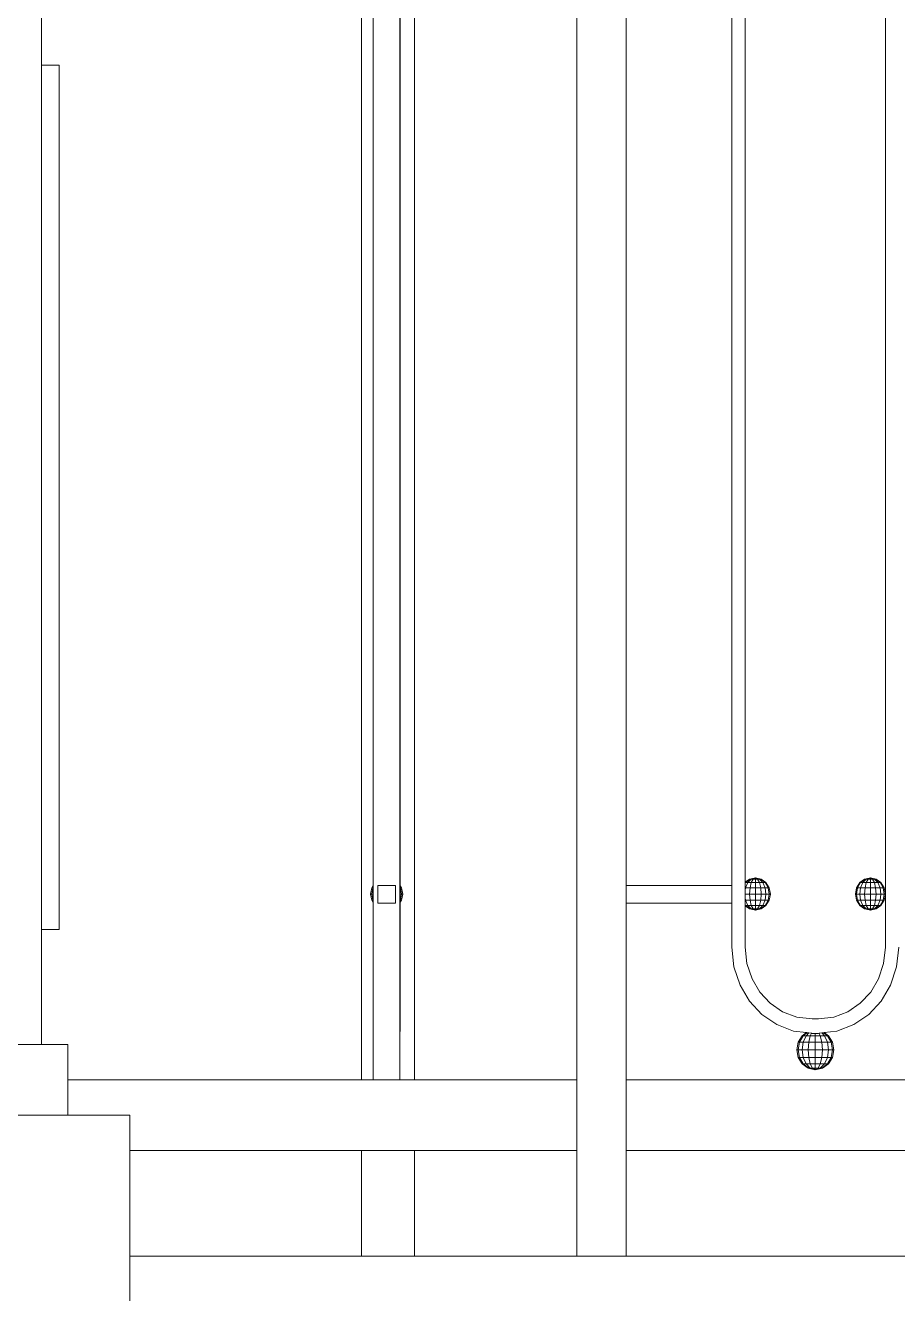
# Model space of a CAD drawing. Header units: millimetres. Extents: x 1832547 to 2001569, y -558009 to -417808.
# Drawn here: x 1887762 to 1888257, y -523595 to -522876 of the extents above; entities that cross this region are included whole.
import ezdxf
from ezdxf.xclip import XClip

# ---------------------------------------------------------------- set-up
doc = ezdxf.new("R2010")
doc.units = ezdxf.units.MM
doc.header["$MEASUREMENT"] = 0
doc.header["$XCLIPFRAME"] = 0
for name, color, linetype, lineweight in [('CA . CỬA', 251, 'CONTINUOUS', 5), ('CA. HATCH', 250, 'CONTINUOUS', 9), ('CA. TUONG', 30, 'CONTINUOUS', 30), ('CA.dim 08', 8, 'CONTINUOUS', 13), ('CA.thay 145', 145, 'CONTINUOUS', 18), ('CA_manh 08', 8, 'CONTINUOUS', 9)]:
    doc.layers.add(name, color=color, linetype=linetype, lineweight=lineweight)

# ---------------------------------------------------------------- blocks, each defined once
blk = doc.blocks.new('f34t43')
at = {"layer": 'CA.thay 145'}
for p, q in [((1919864.85, -524817.65), (1919864.85, -524752.65)), ((1919874.85, -524817.65), (1919864.85, -524817.65)), ((1919864.85, -525307.48), (1919864.85, -524817.65)), ((1919874.85, -524817.65), (1919874.85, -525307.48)), ((1919864.85, -525372.65), (1919864.85, -525307.48)), ((1919874.85, -525307.48), (1919864.85, -525307.48)), ((1919554.85, -525372.65), (1919864.85, -525372.65)), ((1919879.85, -525372.65), (1919864.85, -525372.65)), ((1919879.85, -525412.65), (1919879.85, -525372.65)), ((1919544.85, -525412.65), (1919879.85, -525412.65)), ((1919914.85, -525412.65), (1919879.85, -525412.65)), ((1919914.85, -525562.65), (1919914.85, -525412.65))]:
    blk.add_line(p, q, dxfattribs=at)
blk = doc.blocks.new('\xad54t54')
at = {"layer": 'CA. HATCH'}
h = blk.add_hatch(dxfattribs=at)
h.set_pattern_fill('MUDST', color=256, scale=200, angle=45, double=1)
h.paths.add_polyline_path([(1846347.29, -516420.52), (1845934.23, -516420.52), (1845934.23, -516772.52), (1846347.29, -516772.52)])
h.paths.add_polyline_path([(1846347.29, -516920.52), (1845934.23, -516920.52), (1845934.23, -519042.52), (1846347.29, -519042.52)])
h.paths.add_polyline_path([(1843572.92, -516420.52), (1843985.98, -516420.52), (1843985.98, -516772.52), (1843572.92, -516772.52)])
h.paths.add_polyline_path([(1843572.92, -516920.52), (1843985.98, -516920.52), (1843985.98, -519052.52), (1843572.92, -519052.52)])
at = {"layer": 'CA . CỬA'}
blk.add_lwpolyline([(1844059.98, -519126.52), (1844059.98, -516346.52), (1845860.23, -516346.52), (1845860.23, -519126.52)], dxfattribs=at)
at = {"layer": 'CA.dim 08'}
for points in [[(1843565.92, -516913.52), (1843992.98, -516913.52), (1843992.98, -519059.52), (1843565.92, -519059.52)], [(1843572.92, -516920.52), (1843985.98, -516920.52), (1843985.98, -519052.52), (1843572.92, -519052.52)]]:
    blk.add_lwpolyline(points, close=True, dxfattribs=at)
at = {"layer": 'CA.thay 145'}
for points in [[(1843498.92, -516346.52), (1844059.98, -516346.52), (1844059.98, -519126.52), (1843498.92, -519126.52)], [(1844119.98, -519126.52), (1844119.98, -516846.52), (1845800.23, -516846.52), (1845800.23, -519126.52), (1845860.23, -519126.52), (1845860.23, -516346.52), (1844059.98, -516346.52), (1844059.98, -519126.52)], [(1843498.92, -516846.52), (1844059.98, -516846.52), (1844059.98, -519126.52), (1843498.92, -519126.52)], [(1843558.92, -516906.52), (1843999.98, -516906.52), (1843999.98, -519066.52), (1843558.92, -519066.52)]]:
    blk.add_lwpolyline(points, close=True, dxfattribs=at)

msp = doc.modelspace()

# ---------------------------------------------------------------- linework, layer by layer
at = {"layer": 'CA_manh 08'}
for p, q in [((1887953.1, -522740.22), (1887953.1, -523473.58)), ((1887983.1, -522740.22), (1887983.1, -523473.58)), ((1888075.15, -522740.22), (1888075.15, -523473.58)), ((1887959.69, -522849.91), (1887959.69, -523363.51)), ((1887974.69, -523363.28), (1887974.69, -522850.15)), ((1887974.93, -523363.64), (1887974.93, -522849.79)), ((1888103.08, -523363.42), (1888103.08, -522850.38)), ((1888163.04, -522850.38), (1888163.04, -523363.42)), ((1888170.61, -523361.66), (1888170.61, -522851.77)), ((1888250.06, -522852.13), (1888250.06, -523368.31)), ((1888170.61, -523361.66), (1888173.11, -523359.86)), ((1888170.8, -523361.85), (1888173.35, -523359.86)), ((1888172.11, -523361.85), (1888174.06, -523359.86)), ((1888173.11, -523359.86), (1888176.36, -523359.17)), ((1888173.35, -523359.86), (1888173.11, -523359.86)), ((1888173.35, -523359.86), (1888176.36, -523359.17)), ((1888174.06, -523359.86), (1888173.35, -523359.86)), ((1888174.06, -523359.86), (1888176.36, -523359.17)), ((1888175.12, -523359.86), (1888174.06, -523359.86)), ((1888174.06, -523361.85), (1888175.12, -523359.86)), ((1888175.12, -523359.86), (1888176.36, -523359.17)), ((1888176.36, -523359.86), (1888175.12, -523359.86)), ((1888176.36, -523359.17), (1888176.36, -523359.86)), ((1888179.62, -523359.86), (1888176.36, -523359.17)), ((1888179.37, -523359.86), (1888176.36, -523359.17)), ((1888178.67, -523359.86), (1888176.36, -523359.17)), ((1888177.61, -523359.86), (1888176.36, -523359.17)), ((1888177.61, -523359.86), (1888176.36, -523359.86)), ((1888176.36, -523359.86), (1888176.36, -523361.85)), ((1888178.67, -523359.86), (1888177.61, -523359.86)), ((1888178.67, -523361.85), (1888177.61, -523359.86)), ((1888179.37, -523359.86), (1888178.67, -523359.86)), ((1888180.62, -523361.85), (1888178.67, -523359.86)), ((1888179.37, -523359.86), (1888179.62, -523359.86)), ((1888181.92, -523361.85), (1888179.37, -523359.86)), ((1888182.38, -523361.85), (1888179.62, -523359.86)), ((1888235.53, -523361.85), (1888238.29, -523359.86)), ((1888235.99, -523361.85), (1888238.54, -523359.86)), ((1888237.29, -523361.85), (1888239.24, -523359.86)), ((1888238.29, -523359.86), (1888241.55, -523359.17)), ((1888238.54, -523359.86), (1888238.29, -523359.86)), ((1888238.54, -523359.86), (1888241.55, -523359.17)), ((1888239.24, -523359.86), (1888238.54, -523359.86)), ((1888239.24, -523359.86), (1888241.55, -523359.17)), ((1888240.3, -523359.86), (1888239.24, -523359.86)), ((1888239.24, -523361.85), (1888240.3, -523359.86)), ((1888240.3, -523359.86), (1888241.55, -523359.17)), ((1888241.55, -523359.86), (1888240.3, -523359.86)), ((1888241.55, -523359.17), (1888241.55, -523359.86)), ((1888244.81, -523359.86), (1888241.55, -523359.17)), ((1888244.56, -523359.86), (1888241.55, -523359.17)), ((1888243.85, -523359.86), (1888241.55, -523359.17)), ((1888242.79, -523359.86), (1888241.55, -523359.17)), ((1888242.79, -523359.86), (1888241.55, -523359.86)), ((1888241.55, -523359.86), (1888241.55, -523361.85)), ((1888243.85, -523359.86), (1888242.79, -523359.86)), ((1888243.85, -523361.85), (1888242.79, -523359.86)), ((1888244.56, -523359.86), (1888243.85, -523359.86)), ((1888245.8, -523361.85), (1888243.85, -523359.86)), ((1888244.56, -523359.86), (1888244.81, -523359.86)), ((1888247.11, -523361.85), (1888244.56, -523359.86)), ((1888247.57, -523361.85), (1888244.81, -523359.86)), ((1887958.13, -523368.31), (1887958.82, -523364.81)), ((1887958.82, -523368.31), (1887958.13, -523368.31)), ((1887958.82, -523371.81), (1887958.13, -523368.31)), ((1887958.82, -523364.81), (1887959.69, -523363.51)), ((1887959.46, -523364.81), (1887958.82, -523364.81)), ((1887958.82, -523368.31), (1887959.46, -523364.81)), ((1887959.69, -523368.31), (1887958.82, -523368.31)), ((1887959.46, -523371.81), (1887958.82, -523368.31)), ((1887959.46, -523364.81), (1887959.69, -523364.45)), ((1887959.69, -523364.81), (1887959.46, -523364.81)), ((1887959.69, -523363.51), (1887959.69, -523364.45)), ((1887959.69, -523364.45), (1887959.69, -523364.81)), ((1887959.69, -523364.81), (1887959.69, -523368.31)), ((1887959.69, -523368.31), (1887959.69, -523371.81)), ((1887962.23, -523363.42), (1887962.23, -523373.58)), ((1887972.23, -523363.42), (1887962.23, -523363.42)), ((1887972.23, -523373.58), (1887972.23, -523363.42)), ((1887974.69, -523363.28), (1887974.93, -523363.64)), ((1887974.69, -523364.19), (1887974.69, -523363.28)), ((1887974.93, -523364.58), (1887974.69, -523364.19)), ((1887974.69, -523364.81), (1887974.69, -523364.19)), ((1887974.93, -523364.81), (1887974.69, -523364.81)), ((1887974.69, -523368.31), (1887974.69, -523364.81)), ((1887974.93, -523368.31), (1887974.69, -523368.31)), ((1887974.69, -523371.81), (1887974.69, -523368.31)), ((1887974.93, -523363.64), (1887975.72, -523364.81)), ((1887974.93, -523364.58), (1887974.93, -523363.64)), ((1887975.07, -523364.81), (1887974.93, -523364.58)), ((1887974.93, -523364.81), (1887974.93, -523364.58)), ((1887975.07, -523364.81), (1887974.93, -523364.81)), ((1887974.93, -523368.31), (1887974.93, -523364.81)), ((1887975.72, -523368.31), (1887974.93, -523368.31)), ((1887974.93, -523371.81), (1887974.93, -523368.31)), ((1887975.72, -523364.81), (1887975.07, -523364.81)), ((1887975.72, -523368.31), (1887975.07, -523364.81)), ((1887975.07, -523371.81), (1887975.72, -523368.31)), ((1887975.72, -523364.81), (1887976.41, -523368.31)), ((1887976.41, -523368.31), (1887975.72, -523368.31)), ((1887976.41, -523368.31), (1887975.72, -523371.81)), ((1888103.08, -523373.58), (1888103.08, -523363.42)), ((1888103.08, -523363.42), (1888163.04, -523363.42)), ((1888163.04, -523363.42), (1888163.04, -523373.58)), ((1888170.61, -523361.85), (1888170.61, -523361.66)), ((1888170.8, -523361.85), (1888170.61, -523361.85)), ((1888170.61, -523362.18), (1888170.8, -523361.85)), ((1888170.61, -523362.18), (1888170.61, -523361.85)), ((1888170.61, -523364.81), (1888170.61, -523362.18)), ((1888170.8, -523364.81), (1888170.61, -523364.81)), ((1888170.61, -523366.29), (1888170.8, -523364.81)), ((1888170.61, -523366.29), (1888170.61, -523364.81)), ((1888170.61, -523368.31), (1888170.61, -523366.29)), ((1888173.11, -523368.31), (1888170.61, -523368.31)), ((1888170.61, -523370.34), (1888170.61, -523368.31)), ((1888172.11, -523361.85), (1888170.8, -523361.85)), ((1888170.8, -523364.81), (1888172.11, -523361.85)), ((1888173.35, -523364.81), (1888170.8, -523364.81)), ((1888174.06, -523361.85), (1888172.11, -523361.85)), ((1888173.11, -523368.31), (1888173.35, -523364.81)), ((1888176.36, -523368.31), (1888173.11, -523368.31)), ((1888173.35, -523371.81), (1888173.11, -523368.31)), ((1888173.35, -523364.81), (1888174.06, -523361.85)), ((1888176.36, -523364.81), (1888173.35, -523364.81)), ((1888176.36, -523361.85), (1888174.06, -523361.85)), ((1888178.67, -523361.85), (1888176.36, -523361.85)), ((1888176.36, -523361.85), (1888176.36, -523364.81)), ((1888179.37, -523364.81), (1888176.36, -523364.81)), ((1888176.36, -523364.81), (1888176.36, -523368.31)), ((1888179.62, -523368.31), (1888176.36, -523368.31)), ((1888176.36, -523368.31), (1888176.36, -523371.81)), ((1888180.62, -523361.85), (1888178.67, -523361.85)), ((1888179.37, -523364.81), (1888178.67, -523361.85)), ((1888181.92, -523364.81), (1888179.37, -523364.81)), ((1888179.62, -523368.31), (1888179.37, -523364.81)), ((1888179.37, -523371.81), (1888179.62, -523368.31)), ((1888182.38, -523368.31), (1888179.62, -523368.31)), ((1888181.92, -523361.85), (1888180.62, -523361.85)), ((1888181.92, -523364.81), (1888180.62, -523361.85)), ((1888182.38, -523361.85), (1888181.92, -523361.85)), ((1888183.63, -523364.81), (1888181.92, -523361.85)), ((1888183.63, -523364.81), (1888181.92, -523364.81)), ((1888182.38, -523368.31), (1888181.92, -523364.81)), ((1888181.92, -523371.81), (1888182.38, -523368.31)), ((1888184.23, -523364.81), (1888182.38, -523361.85)), ((1888184.23, -523368.31), (1888182.38, -523368.31)), ((1888184.23, -523364.81), (1888183.63, -523364.81)), ((1888184.23, -523368.31), (1888183.63, -523364.81)), ((1888183.63, -523371.81), (1888184.23, -523368.31)), ((1888184.88, -523368.31), (1888184.23, -523364.81)), ((1888184.88, -523368.31), (1888184.23, -523368.31)), ((1888184.23, -523371.81), (1888184.88, -523368.31)), ((1888233.04, -523368.31), (1888233.68, -523364.81)), ((1888233.68, -523368.31), (1888233.04, -523368.31)), ((1888233.68, -523371.81), (1888233.04, -523368.31)), ((1888233.68, -523364.81), (1888235.53, -523361.85)), ((1888234.28, -523364.81), (1888233.68, -523364.81)), ((1888233.68, -523368.31), (1888234.28, -523364.81)), ((1888235.53, -523368.31), (1888233.68, -523368.31)), ((1888234.28, -523371.81), (1888233.68, -523368.31)), ((1888234.28, -523364.81), (1888235.99, -523361.85)), ((1888235.99, -523364.81), (1888234.28, -523364.81)), ((1888235.99, -523361.85), (1888235.53, -523361.85)), ((1888235.53, -523368.31), (1888235.99, -523364.81)), ((1888238.29, -523368.31), (1888235.53, -523368.31)), ((1888235.99, -523371.81), (1888235.53, -523368.31)), ((1888237.29, -523361.85), (1888235.99, -523361.85)), ((1888235.99, -523364.81), (1888237.29, -523361.85)), ((1888238.54, -523364.81), (1888235.99, -523364.81)), ((1888239.24, -523361.85), (1888237.29, -523361.85)), ((1888238.29, -523368.31), (1888238.54, -523364.81)), ((1888241.55, -523368.31), (1888238.29, -523368.31)), ((1888238.54, -523371.81), (1888238.29, -523368.31)), ((1888238.54, -523364.81), (1888239.24, -523361.85)), ((1888241.55, -523364.81), (1888238.54, -523364.81)), ((1888241.55, -523361.85), (1888239.24, -523361.85)), ((1888243.85, -523361.85), (1888241.55, -523361.85)), ((1888241.55, -523361.85), (1888241.55, -523364.81)), ((1888244.56, -523364.81), (1888241.55, -523364.81)), ((1888241.55, -523364.81), (1888241.55, -523368.31)), ((1888244.81, -523368.31), (1888241.55, -523368.31)), ((1888241.55, -523368.31), (1888241.55, -523371.81)), ((1888245.8, -523361.85), (1888243.85, -523361.85)), ((1888244.56, -523364.81), (1888243.85, -523361.85)), ((1888247.11, -523364.81), (1888244.56, -523364.81)), ((1888244.81, -523368.31), (1888244.56, -523364.81)), ((1888244.56, -523371.81), (1888244.81, -523368.31)), ((1888247.57, -523368.31), (1888244.81, -523368.31)), ((1888247.11, -523361.85), (1888245.8, -523361.85)), ((1888247.11, -523364.81), (1888245.8, -523361.85)), ((1888247.57, -523361.85), (1888247.11, -523361.85)), ((1888248.81, -523364.81), (1888247.11, -523361.85)), ((1888248.81, -523364.81), (1888247.11, -523364.81)), ((1888247.57, -523368.31), (1888247.11, -523364.81)), ((1888247.11, -523371.81), (1888247.57, -523368.31)), ((1888249.41, -523364.81), (1888247.57, -523361.85)), ((1888249.41, -523368.31), (1888247.57, -523368.31)), ((1888249.41, -523364.81), (1888248.81, -523364.81)), ((1888249.41, -523368.31), (1888248.81, -523364.81)), ((1888248.81, -523371.81), (1888249.41, -523368.31)), ((1888250.06, -523368.31), (1888249.41, -523364.81)), ((1888250.06, -523368.31), (1888249.41, -523368.31)), ((1888249.41, -523371.81), (1888250.06, -523368.31)), ((1888250.06, -523368.31), (1888250.06, -523398.45)), ((1887959.46, -523371.81), (1887958.82, -523371.81)), ((1887959.69, -523373.11), (1887958.82, -523371.81)), ((1887959.69, -523371.81), (1887959.46, -523371.81)), ((1887959.69, -523372.18), (1887959.46, -523371.81)), ((1887959.69, -523371.81), (1887959.69, -523372.18)), ((1887959.69, -523372.18), (1887959.69, -523373.11)), ((1887959.69, -523373.11), (1887959.69, -523473.58)), ((1887962.23, -523373.58), (1887972.23, -523373.58)), ((1887974.93, -523371.81), (1887974.69, -523371.81)), ((1887974.69, -523372.43), (1887974.69, -523371.81)), ((1887974.69, -523372.43), (1887974.93, -523372.05)), ((1887974.69, -523373.35), (1887974.69, -523372.43)), ((1887974.93, -523372.99), (1887974.69, -523373.35)), ((1887974.69, -523398.45), (1887974.69, -523373.35)), ((1887975.07, -523371.81), (1887974.93, -523371.81)), ((1887975.72, -523371.81), (1887974.93, -523372.99)), ((1887974.93, -523372.05), (1887975.07, -523371.81)), ((1887974.93, -523372.05), (1887974.93, -523371.81)), ((1887974.93, -523372.99), (1887974.93, -523372.05)), ((1887974.93, -523398.45), (1887974.93, -523372.99)), ((1887975.72, -523371.81), (1887975.07, -523371.81)), ((1888163.04, -523373.58), (1888103.08, -523373.58)), ((1888103.08, -523473.58), (1888103.08, -523373.58)), ((1888163.04, -523373.58), (1888163.04, -523398.49)), ((1888170.8, -523371.81), (1888170.61, -523370.34)), ((1888170.61, -523371.81), (1888170.61, -523370.34)), ((1888170.8, -523371.81), (1888170.61, -523371.81)), ((1888170.61, -523374.44), (1888170.61, -523371.81)), ((1888170.8, -523374.78), (1888170.61, -523374.44)), ((1888170.61, -523374.78), (1888170.61, -523374.44)), ((1888170.8, -523374.78), (1888170.61, -523374.78)), ((1888170.61, -523374.97), (1888170.61, -523374.78)), ((1888173.11, -523376.76), (1888170.61, -523374.97)), ((1888170.61, -523398.45), (1888170.61, -523374.97)), ((1888173.35, -523371.81), (1888170.8, -523371.81)), ((1888172.11, -523374.78), (1888170.8, -523371.81)), ((1888172.11, -523374.78), (1888170.8, -523374.78)), ((1888173.35, -523376.76), (1888170.8, -523374.78)), ((1888174.06, -523374.78), (1888172.11, -523374.78)), ((1888174.06, -523376.76), (1888172.11, -523374.78)), ((1888176.36, -523371.81), (1888173.35, -523371.81)), ((1888174.06, -523374.78), (1888173.35, -523371.81)), ((1888176.36, -523374.78), (1888174.06, -523374.78)), ((1888175.12, -523376.76), (1888174.06, -523374.78)), ((1888179.37, -523371.81), (1888176.36, -523371.81)), ((1888176.36, -523371.81), (1888176.36, -523374.78)), ((1888178.67, -523374.78), (1888176.36, -523374.78)), ((1888176.36, -523374.78), (1888176.36, -523376.76)), ((1888177.61, -523376.76), (1888178.67, -523374.78)), ((1888178.67, -523374.78), (1888179.37, -523371.81)), ((1888180.62, -523374.78), (1888178.67, -523374.78)), ((1888178.67, -523376.76), (1888180.62, -523374.78)), ((1888181.92, -523371.81), (1888179.37, -523371.81)), ((1888179.37, -523376.76), (1888181.92, -523374.78)), ((1888179.62, -523376.76), (1888182.38, -523374.78)), ((1888180.62, -523374.78), (1888181.92, -523371.81)), ((1888181.92, -523374.78), (1888180.62, -523374.78)), ((1888183.63, -523371.81), (1888181.92, -523371.81)), ((1888181.92, -523374.78), (1888183.63, -523371.81)), ((1888181.92, -523374.78), (1888182.38, -523374.78)), ((1888182.38, -523374.78), (1888184.23, -523371.81)), ((1888184.23, -523371.81), (1888183.63, -523371.81)), ((1888234.28, -523371.81), (1888233.68, -523371.81)), ((1888235.53, -523374.78), (1888233.68, -523371.81)), ((1888235.99, -523371.81), (1888234.28, -523371.81)), ((1888235.99, -523374.78), (1888234.28, -523371.81)), ((1888235.99, -523374.78), (1888235.53, -523374.78)), ((1888238.29, -523376.76), (1888235.53, -523374.78)), ((1888238.54, -523371.81), (1888235.99, -523371.81)), ((1888237.29, -523374.78), (1888235.99, -523371.81)), ((1888237.29, -523374.78), (1888235.99, -523374.78)), ((1888238.54, -523376.76), (1888235.99, -523374.78)), ((1888239.24, -523374.78), (1888237.29, -523374.78)), ((1888239.24, -523376.76), (1888237.29, -523374.78)), ((1888241.55, -523371.81), (1888238.54, -523371.81)), ((1888239.24, -523374.78), (1888238.54, -523371.81)), ((1888241.55, -523374.78), (1888239.24, -523374.78)), ((1888240.3, -523376.76), (1888239.24, -523374.78)), ((1888244.56, -523371.81), (1888241.55, -523371.81)), ((1888241.55, -523371.81), (1888241.55, -523374.78)), ((1888243.85, -523374.78), (1888241.55, -523374.78)), ((1888241.55, -523374.78), (1888241.55, -523376.76)), ((1888242.79, -523376.76), (1888243.85, -523374.78)), ((1888243.85, -523374.78), (1888244.56, -523371.81)), ((1888245.8, -523374.78), (1888243.85, -523374.78)), ((1888243.85, -523376.76), (1888245.8, -523374.78)), ((1888247.11, -523371.81), (1888244.56, -523371.81)), ((1888244.56, -523376.76), (1888247.11, -523374.78)), ((1888244.81, -523376.76), (1888247.57, -523374.78)), ((1888245.8, -523374.78), (1888247.11, -523371.81)), ((1888247.11, -523374.78), (1888245.8, -523374.78)), ((1888248.81, -523371.81), (1888247.11, -523371.81)), ((1888247.11, -523374.78), (1888248.81, -523371.81)), ((1888247.11, -523374.78), (1888247.57, -523374.78)), ((1888247.57, -523374.78), (1888249.41, -523371.81)), ((1888249.41, -523371.81), (1888248.81, -523371.81)), ((1888173.35, -523376.76), (1888173.11, -523376.76)), ((1888176.36, -523377.46), (1888173.11, -523376.76)), ((1888174.06, -523376.76), (1888173.35, -523376.76)), ((1888176.36, -523377.46), (1888173.35, -523376.76)), ((1888175.12, -523376.76), (1888174.06, -523376.76)), ((1888176.36, -523377.46), (1888174.06, -523376.76)), ((1888176.36, -523376.76), (1888175.12, -523376.76)), ((1888176.36, -523377.46), (1888175.12, -523376.76)), ((1888177.61, -523376.76), (1888176.36, -523376.76)), ((1888176.36, -523376.76), (1888176.36, -523377.46)), ((1888176.36, -523377.46), (1888179.62, -523376.76)), ((1888176.36, -523377.46), (1888179.37, -523376.76)), ((1888176.36, -523377.46), (1888178.67, -523376.76)), ((1888176.36, -523377.46), (1888177.61, -523376.76)), ((1888178.67, -523376.76), (1888177.61, -523376.76)), ((1888179.37, -523376.76), (1888178.67, -523376.76)), ((1888179.62, -523376.76), (1888179.37, -523376.76)), ((1888238.54, -523376.76), (1888238.29, -523376.76)), ((1888241.55, -523377.46), (1888238.29, -523376.76)), ((1888239.24, -523376.76), (1888238.54, -523376.76)), ((1888241.55, -523377.46), (1888238.54, -523376.76)), ((1888240.3, -523376.76), (1888239.24, -523376.76)), ((1888241.55, -523377.46), (1888239.24, -523376.76)), ((1888241.55, -523376.76), (1888240.3, -523376.76)), ((1888241.55, -523377.46), (1888240.3, -523376.76)), ((1888242.79, -523376.76), (1888241.55, -523376.76)), ((1888241.55, -523376.76), (1888241.55, -523377.46)), ((1888241.55, -523377.46), (1888244.81, -523376.76)), ((1888241.55, -523377.46), (1888244.56, -523376.76)), ((1888241.55, -523377.46), (1888243.85, -523376.76)), ((1888241.55, -523377.46), (1888242.79, -523376.76)), ((1888243.85, -523376.76), (1888242.79, -523376.76)), ((1888244.56, -523376.76), (1888243.85, -523376.76)), ((1888244.81, -523376.76), (1888244.56, -523376.76)), ((1887974.93, -523398.45), (1887974.69, -523398.45)), ((1887974.69, -523398.49), (1887974.69, -523398.45)), ((1887974.93, -523398.49), (1887974.69, -523398.49)), ((1887974.69, -523407.77), (1887974.69, -523398.49)), ((1887974.93, -523398.45), (1887974.93, -523398.49)), ((1887974.93, -523398.49), (1887974.93, -523407.77)), ((1888163.04, -523398.49), (1888164.24, -523409.66)), ((1888171.61, -523407.77), (1888170.61, -523398.45)), ((1888250.06, -523398.45), (1888249.06, -523407.77)), ((1888256.43, -523409.66), (1888257.63, -523398.49)), ((1887974.93, -523407.77), (1887974.69, -523407.77)), ((1887974.69, -523409.66), (1887974.69, -523407.77)), ((1887974.93, -523409.66), (1887974.69, -523409.66)), ((1887974.69, -523416.33), (1887974.69, -523409.66)), ((1887974.93, -523407.77), (1887974.93, -523409.66)), ((1887974.93, -523409.66), (1887974.93, -523416.33)), ((1888164.24, -523409.66), (1888167.66, -523419.92)), ((1888174.46, -523416.33), (1888171.61, -523407.77)), ((1888249.06, -523407.77), (1888246.21, -523416.33)), ((1888253.01, -523419.92), (1888256.43, -523409.66)), ((1887974.93, -523416.33), (1887974.69, -523416.33)), ((1887974.69, -523419.92), (1887974.69, -523416.33)), ((1887974.93, -523416.33), (1887974.93, -523419.92)), ((1888178.94, -523423.89), (1888174.46, -523416.33)), ((1888246.21, -523416.33), (1888241.74, -523423.88)), ((1887974.93, -523419.92), (1887974.69, -523419.92)), ((1887974.69, -523423.89), (1887974.69, -523419.92)), ((1887974.93, -523423.89), (1887974.69, -523423.89)), ((1887974.69, -523428.98), (1887974.69, -523423.89)), ((1887974.93, -523419.92), (1887974.93, -523423.89)), ((1887974.93, -523423.89), (1887974.93, -523428.98)), ((1888167.66, -523419.92), (1888173.02, -523428.98)), ((1888184.8, -523430.19), (1888178.94, -523423.89)), ((1888241.74, -523423.88), (1888235.87, -523430.18)), ((1888247.65, -523428.98), (1888253.01, -523419.92)), ((1887974.93, -523428.98), (1887974.69, -523428.98)), ((1887974.69, -523430.19), (1887974.69, -523428.98)), ((1887974.93, -523430.19), (1887974.69, -523430.19)), ((1887974.69, -523434.99), (1887974.69, -523430.19)), ((1887974.93, -523430.19), (1887974.93, -523428.98)), ((1887974.93, -523434.99), (1887974.93, -523430.19)), ((1888173.02, -523428.98), (1888180.06, -523436.53)), ((1888191.83, -523434.99), (1888184.8, -523430.19)), ((1888235.87, -523430.18), (1888228.84, -523434.99)), ((1888240.61, -523436.53), (1888247.65, -523428.98)), ((1887974.93, -523434.99), (1887974.69, -523434.99)), ((1887974.69, -523436.53), (1887974.69, -523434.99)), ((1887974.93, -523436.53), (1887974.69, -523436.53)), ((1887974.69, -523438.05), (1887974.69, -523436.53)), ((1887974.93, -523438.05), (1887974.69, -523438.05)), ((1887974.69, -523442.29), (1887974.69, -523438.05)), ((1887974.93, -523434.99), (1887974.93, -523436.53)), ((1887974.93, -523438.05), (1887974.93, -523436.53)), ((1887974.93, -523438.05), (1887974.93, -523442.29)), ((1888180.06, -523436.53), (1888188.49, -523442.29)), ((1888199.8, -523438.05), (1888191.83, -523434.99)), ((1888208.47, -523439.13), (1888199.8, -523438.05)), ((1888212.2, -523439.13), (1888208.47, -523439.13)), ((1888220.87, -523438.05), (1888212.2, -523439.13)), ((1888228.84, -523434.99), (1888220.87, -523438.05)), ((1888232.18, -523442.29), (1888240.61, -523436.53)), ((1887974.93, -523442.29), (1887974.69, -523442.29)), ((1887974.69, -523445.97), (1887974.69, -523442.29)), ((1887974.93, -523445.97), (1887974.69, -523445.97)), ((1887974.69, -523473.58), (1887974.69, -523445.97)), ((1887974.93, -523442.29), (1887974.93, -523445.97)), ((1887974.93, -523445.97), (1887974.93, -523446.23)), ((1888188.49, -523442.29), (1888198.04, -523445.97)), ((1888198.04, -523445.97), (1888205.3, -523446.87)), ((1888202.89, -523448.59), (1888205.3, -523446.87)), ((1888203.46, -523448.59), (1888205.63, -523446.91)), ((1888205.07, -523448.59), (1888206.61, -523447.03)), ((1888205.3, -523446.87), (1888205.63, -523446.91)), ((1888205.63, -523446.91), (1888206.61, -523447.03)), ((1888206.61, -523447.03), (1888208.21, -523447.23)), ((1888207.48, -523448.59), (1888208.21, -523447.23)), ((1888208.21, -523447.23), (1888208.44, -523447.26)), ((1888208.44, -523447.26), (1888210.33, -523447.26)), ((1888210.33, -523447.26), (1888210.33, -523448.59)), ((1888210.33, -523447.26), (1888212.23, -523447.26)), ((1888212.23, -523447.26), (1888212.45, -523447.23)), ((1888212.45, -523447.23), (1888214.05, -523447.03)), ((1888213.18, -523448.59), (1888212.45, -523447.23)), ((1888214.05, -523447.03), (1888215.03, -523446.91)), ((1888215.59, -523448.59), (1888214.05, -523447.03)), ((1888215.03, -523446.91), (1888215.36, -523446.87)), ((1888217.2, -523448.59), (1888215.03, -523446.91)), ((1888215.36, -523446.87), (1888222.63, -523445.97)), ((1888217.77, -523448.59), (1888215.36, -523446.87)), ((1888222.63, -523445.97), (1888232.18, -523442.29)), ((1888199.81, -523456.58), (1888200.61, -523452.26)), ((1888200.61, -523452.26), (1888202.89, -523448.59)), ((1888201.35, -523452.26), (1888200.61, -523452.26)), ((1888200.61, -523456.58), (1888201.35, -523452.26)), ((1888201.35, -523452.26), (1888203.46, -523448.59)), ((1888203.46, -523452.26), (1888201.35, -523452.26)), ((1888203.46, -523448.59), (1888202.89, -523448.59)), ((1888202.89, -523456.58), (1888203.46, -523452.26)), ((1888205.07, -523448.59), (1888203.46, -523448.59)), ((1888203.46, -523452.26), (1888205.07, -523448.59)), ((1888206.61, -523452.26), (1888203.46, -523452.26)), ((1888207.48, -523448.59), (1888205.07, -523448.59)), ((1888206.31, -523456.58), (1888206.61, -523452.26)), ((1888206.61, -523452.26), (1888207.48, -523448.59)), ((1888210.33, -523452.26), (1888206.61, -523452.26)), ((1888210.33, -523448.59), (1888207.48, -523448.59)), ((1888213.18, -523448.59), (1888210.33, -523448.59)), ((1888210.33, -523448.59), (1888210.33, -523452.26)), ((1888214.05, -523452.26), (1888210.33, -523452.26)), ((1888210.33, -523452.26), (1888210.33, -523456.58)), ((1888215.59, -523448.59), (1888213.18, -523448.59)), ((1888214.05, -523452.26), (1888213.18, -523448.59)), ((1888217.2, -523452.26), (1888214.05, -523452.26)), ((1888214.35, -523456.58), (1888214.05, -523452.26)), ((1888217.2, -523448.59), (1888215.59, -523448.59)), ((1888217.2, -523452.26), (1888215.59, -523448.59)), ((1888217.77, -523448.59), (1888217.2, -523448.59)), ((1888219.31, -523452.26), (1888217.2, -523448.59)), ((1888219.31, -523452.26), (1888217.2, -523452.26)), ((1888217.77, -523456.58), (1888217.2, -523452.26)), ((1888220.04, -523452.26), (1888217.77, -523448.59)), ((1888220.04, -523452.26), (1888219.31, -523452.26)), ((1888220.04, -523456.58), (1888219.31, -523452.26)), ((1888220.85, -523456.58), (1888220.04, -523452.26)), ((1888200.61, -523456.58), (1888199.81, -523456.58)), ((1888200.61, -523460.9), (1888199.81, -523456.58)), ((1888202.89, -523456.58), (1888200.61, -523456.58)), ((1888201.35, -523460.9), (1888200.61, -523456.58)), ((1888201.35, -523460.9), (1888200.61, -523460.9)), ((1888202.89, -523464.57), (1888200.61, -523460.9)), ((1888203.46, -523460.9), (1888201.35, -523460.9)), ((1888203.46, -523464.57), (1888201.35, -523460.9)), ((1888206.31, -523456.58), (1888202.89, -523456.58)), ((1888203.46, -523460.9), (1888202.89, -523456.58)), ((1888206.61, -523460.9), (1888203.46, -523460.9)), ((1888205.07, -523464.57), (1888203.46, -523460.9)), ((1888210.33, -523456.58), (1888206.31, -523456.58)), ((1888206.61, -523460.9), (1888206.31, -523456.58)), ((1888210.33, -523460.9), (1888206.61, -523460.9)), ((1888207.48, -523464.57), (1888206.61, -523460.9)), ((1888214.35, -523456.58), (1888210.33, -523456.58)), ((1888210.33, -523456.58), (1888210.33, -523460.9)), ((1888214.05, -523460.9), (1888210.33, -523460.9)), ((1888210.33, -523460.9), (1888210.33, -523464.57)), ((1888213.18, -523464.57), (1888214.05, -523460.9)), ((1888214.05, -523460.9), (1888214.35, -523456.58)), ((1888217.2, -523460.9), (1888214.05, -523460.9)), ((1888217.77, -523456.58), (1888214.35, -523456.58)), ((1888215.59, -523464.57), (1888217.2, -523460.9)), ((1888217.2, -523460.9), (1888217.77, -523456.58)), ((1888219.31, -523460.9), (1888217.2, -523460.9)), ((1888217.2, -523464.57), (1888219.31, -523460.9)), ((1888220.04, -523456.58), (1888217.77, -523456.58)), ((1888217.77, -523464.57), (1888220.04, -523460.9)), ((1888219.31, -523460.9), (1888220.04, -523456.58)), ((1888220.04, -523460.9), (1888219.31, -523460.9)), ((1888220.85, -523456.58), (1888220.04, -523456.58)), ((1888220.04, -523460.9), (1888220.85, -523456.58)), ((1888203.46, -523464.57), (1888202.89, -523464.57)), ((1888206.31, -523467.01), (1888202.89, -523464.57)), ((1888205.07, -523464.57), (1888203.46, -523464.57)), ((1888206.61, -523467.01), (1888203.46, -523464.57)), ((1888207.48, -523464.57), (1888205.07, -523464.57)), ((1888207.48, -523467.01), (1888205.07, -523464.57)), ((1888206.61, -523467.01), (1888206.31, -523467.01)), ((1888210.33, -523467.87), (1888206.31, -523467.01)), ((1888207.48, -523467.01), (1888206.61, -523467.01)), ((1888210.33, -523467.87), (1888206.61, -523467.01)), ((1888210.33, -523464.57), (1888207.48, -523464.57)), ((1888208.79, -523467.01), (1888207.48, -523464.57)), ((1888208.79, -523467.01), (1888207.48, -523467.01)), ((1888210.33, -523467.87), (1888207.48, -523467.01)), ((1888210.33, -523467.01), (1888208.79, -523467.01)), ((1888210.33, -523467.87), (1888208.79, -523467.01)), ((1888213.18, -523464.57), (1888210.33, -523464.57)), ((1888210.33, -523464.57), (1888210.33, -523467.01)), ((1888211.87, -523467.01), (1888210.33, -523467.01)), ((1888210.33, -523467.01), (1888210.33, -523467.87)), ((1888210.33, -523467.87), (1888214.35, -523467.01)), ((1888210.33, -523467.87), (1888214.05, -523467.01)), ((1888210.33, -523467.87), (1888213.18, -523467.01)), ((1888210.33, -523467.87), (1888211.87, -523467.01)), ((1888211.87, -523467.01), (1888213.18, -523464.57)), ((1888213.18, -523467.01), (1888211.87, -523467.01)), ((1888215.59, -523464.57), (1888213.18, -523464.57)), ((1888213.18, -523467.01), (1888215.59, -523464.57)), ((1888214.05, -523467.01), (1888213.18, -523467.01)), ((1888214.05, -523467.01), (1888217.2, -523464.57)), ((1888214.35, -523467.01), (1888214.05, -523467.01)), ((1888214.35, -523467.01), (1888217.77, -523464.57)), ((1888217.2, -523464.57), (1888215.59, -523464.57)), ((1888217.2, -523464.57), (1888217.77, -523464.57)), ((1887953.1, -523473.58), (1887786.61, -523473.58)), ((1887959.69, -523473.58), (1887953.1, -523473.58)), ((1887974.69, -523473.58), (1887959.69, -523473.58)), ((1887983.1, -523473.58), (1887974.69, -523473.58)), ((1888075.15, -523473.58), (1887983.1, -523473.58)), ((1888075.15, -523473.58), (1888075.15, -523513.58)), ((1888103.08, -523513.58), (1888103.08, -523473.58)), ((1888322.79, -523473.58), (1888103.08, -523473.58)), ((1887821.61, -523513.58), (1887953.1, -523513.58)), ((1887953.1, -523513.58), (1887953.1, -523573.58)), ((1887953.1, -523513.58), (1887983.1, -523513.58)), ((1887983.1, -523573.58), (1887983.1, -523513.58)), ((1887983.1, -523513.58), (1888075.15, -523513.58)), ((1888075.15, -523513.58), (1888075.15, -523573.58)), ((1888103.08, -523513.58), (1888777.32, -523513.58)), ((1888103.08, -523573.58), (1888103.08, -523513.58)), ((1887953.1, -523573.58), (1887821.61, -523573.58)), ((1887983.1, -523573.58), (1887953.1, -523573.58)), ((1887995.36, -523573.58), (1887983.1, -523573.58)), ((1888075.15, -523573.58), (1887995.36, -523573.58)), ((1888103.08, -523573.58), (1888075.15, -523573.58)), ((1888777.32, -523573.58), (1888103.08, -523573.58))]:
    msp.add_line(p, q, dxfattribs=at)

# ---------------------------------------------------------------- block references
at = {"layer": 'CA.dim 08'}
msp.add_blockref('f34t43', (-32093.24, 1919.07), dxfattribs=at)

# ---------------------------------------------------------------- next in the draw order: block references
at = {"layer": 'CA. TUONG'}
ref = msp.add_blockref('\xad54t54', (44180.32, -4517.07), dxfattribs=at)
XClip(ref).set_block_clipping_path([(1843438.9221946723, -516556.1796094576), (1846481.2902095364, -516556.1796094576), (1846481.2902095364, -518126.5155681118), (1846283.6574753213, -518126.5155681118), (1846283.6574753213, -518183.6790261315), (1843641.2894604583, -518183.6790261315), (1843641.2894604583, -518126.5155681118), (1843438.9221946723, -518126.5155681118)])

doc.saveas('drawing.dxf')
